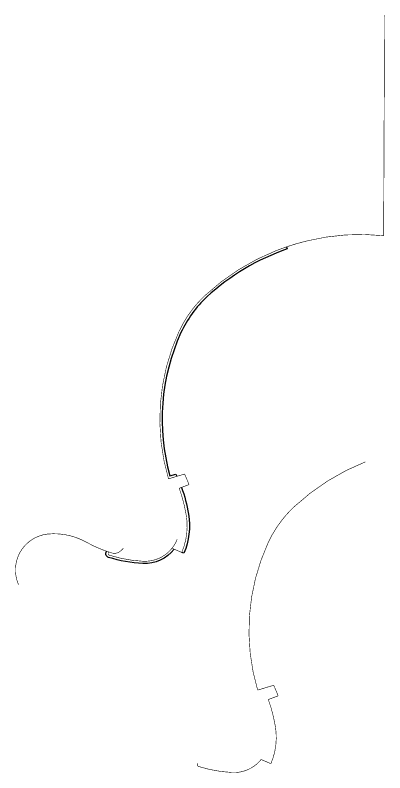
# Model space of a CAD drawing. Extents: x 343299501 to 344531018, y 671200678 to 672446893.
# Drawn here: x 343674215 to 343997552, y 671783777 to 672446893 of the extents above; entities that cross this region are included whole.
import ezdxf

# ---------------------------------------------------------------- set-up
doc = ezdxf.new("R2010")
doc.units = 0
doc.header["$LTSCALE"] = 10
doc.header["$MEASUREMENT"] = 0
for name, pattern in [('ACAD_ISO05W100', [34, 24, -3, 0.5, -3, 0.5, -3]), ('DASH', [0.35, 0.25, -0.1]), ('DASHDOT', [1, 0.5, -0.25, 0, -0.25])]:
    doc.linetypes.add(name, pattern=pattern)
doc.layers.add('00-驳岸', color=5, linetype='Continuous')
doc.linetypes.add('ZIGZAG', pattern='A,0.0001,-0.2,[131,ltypeshp.shx,S=0.2,R=0,X=-0.2,Y=0],-0.4,[131,ltypeshp.shx,S=0.2,R=180,X=0.2,Y=0],-0.2', length=0.8001)

msp = doc.modelspace()

# ---------------------------------------------------------------- linework, layer by layer
at = {"layer": '00-驳岸', "linetype": 'DASH', "const_width": 500}
msp.add_lwpolyline([(343997301.9, 672446642.7), (343996508, 672253888.6, 0.08674341), (343929879.2, 672249409, 0.03595019), (343902652.6, 672240862.9, 0.03595019)], format="xyb", dxfattribs=at)
msp.add_lwpolyline([(343997301.9, 672446642.7), (343996508, 672253888.6, 0.08674341), (343929879.2, 672249409, 0.03595019), (343902652.6, 672240862.9, 0.03595019)], format="xyb", dxfattribs=at)
at = {"layer": '00-驳岸', "color": 6, "linetype": 'ZIGZAG', "ltscale": 0.4}
for points in [[(343911584.5, 672244144.3), (343912229, 672242251, 0.10530104), (343841860.1, 672200265.5, 0.09861868), (343819254.7, 672169027, 0.1782324), (343809629.8, 672043616.4), (343814664, 672045110.1), (343815560.7, 672043290)], [(343819697.7, 672033585.9, -0.05272765), (343825714.4, 672010188.2, -0.14549457), (343821775.1, 671975893.6), (343819935.6, 671976678.5)], [(343813292.8, 671979513.2, -0.24546502), (343785943.1, 671966950.4, -0.06397394), (343755972.6, 671972360.5, -0.41800617), (343753705.1, 671976796.2), (343754021.4, 671977753)]]:
    msp.add_lwpolyline(points, format="xyb", dxfattribs=at)
at = {"layer": '00-驳岸', "color": 1, "linetype": 'ACAD_ISO05W100', "ltscale": 0.06, "const_width": 500}
msp.add_lwpolyline([(343829735.5, 672190037.4, -0.03952178), (343840500.1, 672201731.9, -0.09320959), (343902652.6, 672240862.9)], format="xyb", dxfattribs=at)
at = {"layer": '00-驳岸', "color": 1, "linetype": 'ACAD_ISO05W100', "ltscale": 0.04, "const_width": 500}
for points in [[(343808343.6, 672041071.5, -0.18162099), (343817436.7, 672169860.4, -0.05886747), (343829735.5, 672190037.4, -0.05886747)], [(343755914.2, 671977106.7), (343755604, 671976168.4, 0.41919688), (343756581.6, 671974265.6, 0.06396089), (343786044.7, 671968947.8, 0.24091988), (343811387.3, 671980326.3), (343819935.6, 671976678.5, 0.14561731), (343823739.9, 672009868.5, 0.04567382), (343817681.6, 672032833.8), (343826256.3, 672036032.5, 0.02064798), (343822353.8, 672045305.5), (343808343.6, 672041071.5)], [(343811387.3, 671980326.3, 0.07475117), (343815946.4, 671988166, -5.23483985)]]:
    msp.add_lwpolyline(points, format="xyb", dxfattribs=at)
at = {"layer": '00-驳岸', "color": 1, "linetype": 'ACAD_ISO05W100', "ltscale": 0.04}
msp.add_lwpolyline([(343833866.4, 671792225.6, 500, 500, 0), (343833556.2, 671791287.3, 500, 500, 0.41919688), (343834533.8, 671789384.4, 500, 500, 0.06396089), (343863996.9, 671784066.6, 500, 500, 0.24091988), (343889339.5, 671795445.1, 500, 500, 0), (343897887.8, 671791797.4, 500, 500, 0.14561731), (343901692.2, 671824987.4, 500, 500, 0.04567382), (343895633.8, 671847952.7, 500, 500, 0), (343904208.5, 671851151.4, 500, 500, 0.02064798), (343900306, 671860424.4, 500, 500, 0), (343886295.8, 671856190.3, 500, 500, -0.18162099), (343895388.9, 671984979.2, 500, 500, -0.05886747), (343907687.8, 672005156.2, 500, 500, -0.03952178), (343918452.3, 672016850.7, 500, 500, -0.09320959), (343980604.8, 672055981.8, 0, 0, 0)], format="xyseb", dxfattribs=at)
at = {"layer": '00-驳岸', "color": 3, "linetype": 'DASHDOT', "ltscale": 1.5}
msp.add_lwpolyline([(343677254.4, 671948347.7, 500, 500, -0.5084086), (343702538.1, 671992760.2, 500, 500, -0.15279638), (343736105.9, 671985800.6, 500, 500, 0.05355862), (343758726.8, 671976218.9, 500, 500, 0.26875132), (343766533.6, 671978058.7, 500, 500, 0), (343768918.8, 671980282.5, 0, 0, 0)], format="xyseb", dxfattribs=at)

doc.saveas('drawing.dxf')
